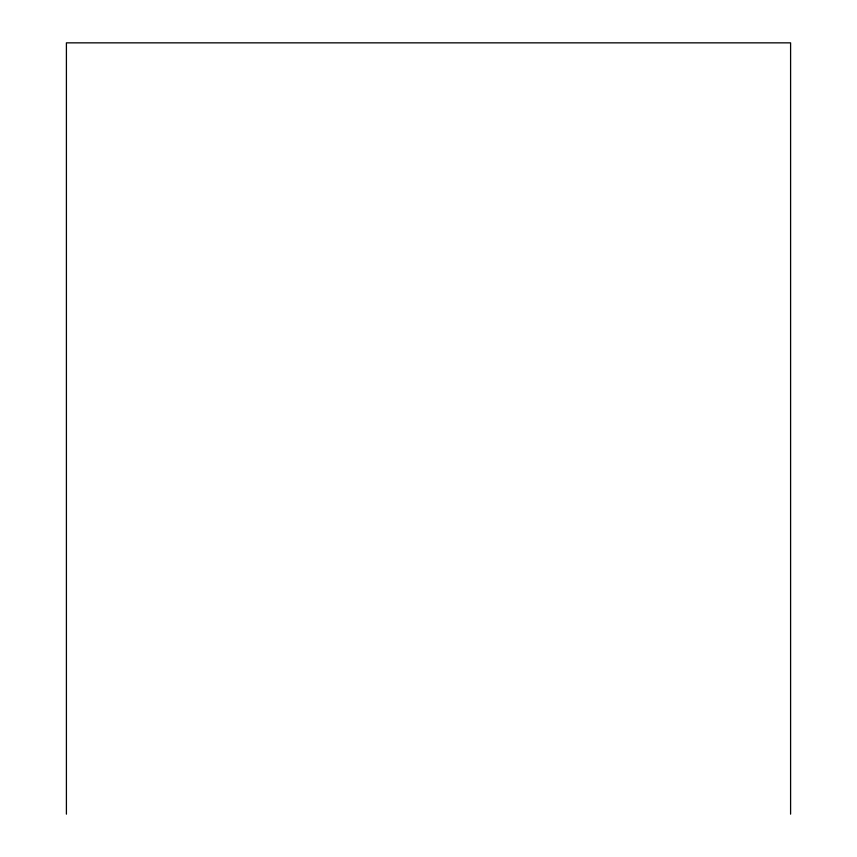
<?xml version="1.0" encoding="UTF-8"?>
<svg xmlns="http://www.w3.org/2000/svg" width="857" height="857" viewBox="0 0 857 857"><rect width="100%" height="100%" fill="white"/><g stroke="black" fill="none" stroke-linecap="round" stroke-linejoin="round"><path stroke-width="1.29" d="M790.593 814.15L790.593 42.85L66.407 42.85L66.407 814.15"/></g></svg>
